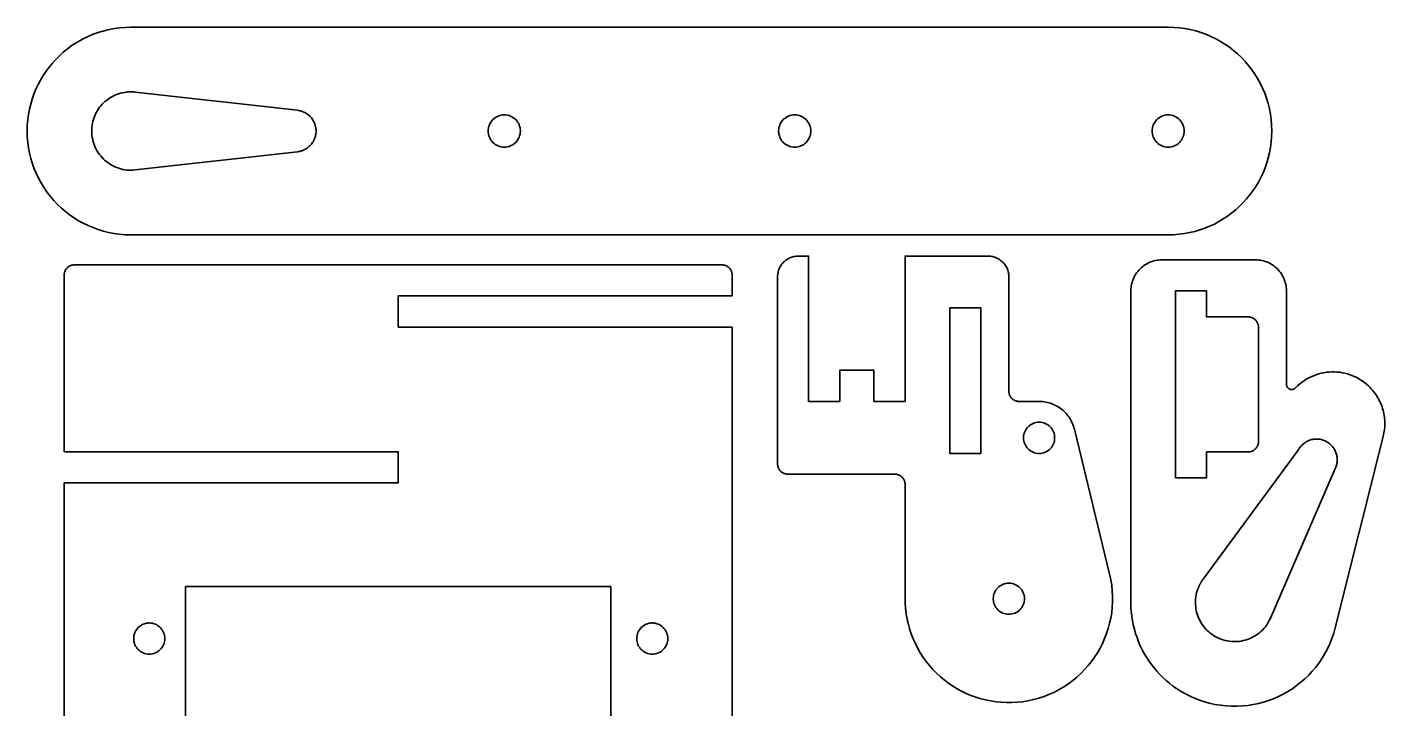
# Model space of a CAD drawing. Header units: millimetres. Extents: x 10 to 455, y -374 to -5.
# Drawn here: x 322 to 452.9, y -73.9 to -8.3 of the extents above; entities that cross this region are included whole.
import ezdxf

# ---------------------------------------------------------------- set-up
doc = ezdxf.new("R2010")
doc.units = ezdxf.units.MM
doc.header["$MEASUREMENT"] = 0
doc.layers.add('Layer 1', color=7, linetype='Continuous', lineweight=0)

msp = doc.modelspace()

# ---------------------------------------------------------------- linework, layer by layer
at = {"layer": 'Layer 1', "color": 7, "lineweight": 35}
for points in [[(332.01, -28.25), (331.46, -28.24), (330.92, -28.19), (330.39, -28.12), (329.86, -28.02), (329.35, -27.9), (328.85, -27.74), (328.36, -27.56), (327.88, -27.36), (327.41, -27.14), (326.96, -26.89), (326.53, -26.62), (326.1, -26.32), (325.7, -26.01), (325.31, -25.68), (324.94, -25.32), (324.59, -24.95), (324.25, -24.56), (323.94, -24.16), (323.65, -23.74), (323.38, -23.3), (323.13, -22.85), (322.9, -22.38), (322.7, -21.9), (322.52, -21.41), (322.37, -20.91), (322.24, -20.4), (322.14, -19.87), (322.07, -19.34), (322.02, -18.8), (322.01, -18.25), (322.02, -17.7), (322.07, -17.18), (322.14, -16.67), (322.23, -16.16), (322.35, -15.66), (322.49, -15.17), (322.66, -14.7), (322.85, -14.23), (323.06, -13.78), (323.3, -13.34), (323.55, -12.91), (323.83, -12.5), (324.12, -12.1), (324.44, -11.72), (324.77, -11.35), (325.12, -11), (325.49, -10.67), (325.87, -10.36), (326.27, -10.06), (326.68, -9.79), (327.11, -9.53), (327.55, -9.3), (328.01, -9.09), (328.47, -8.9), (328.95, -8.73), (329.44, -8.59), (329.93, -8.47), (330.44, -8.38), (330.96, -8.31), (331.48, -8.27), (332.01, -8.25), (432.01, -8.25), (432.56, -8.27), (433.1, -8.31), (433.63, -8.38), (434.15, -8.48), (434.67, -8.61), (435.17, -8.76), (435.66, -8.94), (436.14, -9.14), (436.6, -9.37), (437.06, -9.62), (437.49, -9.89), (437.92, -10.18), (438.32, -10.5), (438.71, -10.83), (439.08, -11.18), (439.43, -11.55), (439.77, -11.94), (440.08, -12.35), (440.37, -12.77), (440.64, -13.2), (440.89, -13.66), (441.12, -14.12), (441.32, -14.6), (441.5, -15.09), (441.65, -15.59), (441.78, -16.11), (441.88, -16.63), (441.95, -17.16), (441.99, -17.7), (442.01, -18.25), (441.99, -18.8), (441.95, -19.32), (441.89, -19.84), (441.79, -20.35), (441.67, -20.84), (441.53, -21.33), (441.36, -21.81), (441.17, -22.27), (440.96, -22.73), (440.72, -23.17), (440.47, -23.59), (440.19, -24.01), (439.89, -24.4), (439.58, -24.79), (439.25, -25.15), (438.9, -25.5), (438.53, -25.83), (438.15, -26.15), (437.75, -26.44), (437.33, -26.72), (436.91, -26.97), (436.47, -27.21), (436.01, -27.42), (435.55, -27.61), (435.07, -27.78), (434.58, -27.92), (434.08, -28.04), (433.58, -28.13), (433.06, -28.2), (432.54, -28.24), (432.01, -28.25), (332.01, -28.25)], [(400.35, -44.3), (397.35, -44.3), (397.35, -30.3), (396.35, -30.3), (396.24, -30.31), (396.14, -30.32), (396.03, -30.33), (395.93, -30.35), (395.82, -30.38), (395.72, -30.41), (395.62, -30.44), (395.53, -30.48), (395.44, -30.53), (395.34, -30.58), (395.26, -30.63), (395.17, -30.69), (395.09, -30.75), (395.01, -30.82), (394.94, -30.89), (394.87, -30.96), (394.8, -31.04), (394.74, -31.12), (394.68, -31.21), (394.63, -31.29), (394.58, -31.38), (394.53, -31.48), (394.49, -31.57), (394.46, -31.67), (394.43, -31.77), (394.4, -31.87), (394.38, -31.98), (394.37, -32.09), (394.36, -32.19), (394.35, -32.3), (394.35, -50.3), (394.35, -50.36), (394.36, -50.41), (394.37, -50.47), (394.38, -50.52), (394.39, -50.57), (394.4, -50.62), (394.42, -50.67), (394.44, -50.72), (394.47, -50.76), (394.49, -50.81), (394.52, -50.85), (394.55, -50.89), (394.58, -50.94), (394.61, -50.97), (394.65, -51.01), (394.68, -51.05), (394.72, -51.08), (394.76, -51.11), (394.81, -51.14), (394.85, -51.17), (394.89, -51.19), (394.94, -51.21), (394.99, -51.24), (395.04, -51.25), (395.09, -51.27), (395.14, -51.28), (395.19, -51.29), (395.24, -51.3), (395.3, -51.3), (395.35, -51.3), (405.65, -51.3), (405.71, -51.3), (405.76, -51.31), (405.82, -51.32), (405.87, -51.33), (405.92, -51.34), (405.97, -51.35), (406.02, -51.37), (406.07, -51.39), (406.11, -51.42), (406.16, -51.44), (406.2, -51.47), (406.24, -51.5), (406.28, -51.53), (406.32, -51.56), (406.36, -51.6), (406.4, -51.63), (406.43, -51.67), (406.46, -51.71), (406.49, -51.75), (406.52, -51.8), (406.54, -51.84), (406.56, -51.89), (406.58, -51.94), (406.6, -51.99), (406.62, -52.04), (406.63, -52.09), (406.64, -52.14), (406.65, -52.2), (406.65, -52.25), (406.65, -52.3), (406.65, -63.3), (406.65, -63.38), (406.65, -63.46), (406.66, -63.54), (406.66, -63.61), (406.66, -63.69), (406.66, -63.77), (406.67, -63.84), (406.67, -63.92), (406.68, -64), (406.68, -64.07), (406.69, -64.15), (406.7, -64.23), (406.7, -64.3), (406.71, -64.38), (406.72, -64.46), (406.73, -64.53), (406.74, -64.61), (406.75, -64.68), (406.76, -64.76), (406.77, -64.84), (406.78, -64.91), (406.8, -64.99), (406.81, -65.06), (406.82, -65.14), (406.84, -65.22), (406.85, -65.29), (406.87, -65.37), (406.89, -65.44), (406.9, -65.52), (406.92, -65.59), (406.94, -65.67), (407.08, -66.18), (407.24, -66.68), (407.43, -67.16), (407.64, -67.63), (407.87, -68.09), (408.12, -68.53), (408.4, -68.95), (408.69, -69.36), (409.01, -69.75), (409.34, -70.12), (409.69, -70.48), (410.05, -70.82), (410.43, -71.13), (410.83, -71.43), (411.24, -71.71), (411.66, -71.97), (412.09, -72.2), (412.54, -72.42), (413, -72.61), (413.46, -72.78), (413.94, -72.93), (414.42, -73.05), (414.91, -73.15), (415.41, -73.23), (415.91, -73.28), (416.42, -73.3), (416.93, -73.3), (417.44, -73.27), (417.96, -73.22), (418.48, -73.14), (419.02, -73.02), (419.55, -72.88), (420.06, -72.71), (420.56, -72.51), (421.05, -72.29), (421.52, -72.05), (421.97, -71.78), (422.4, -71.49), (422.82, -71.18), (423.22, -70.85), (423.6, -70.5), (423.96, -70.13), (424.3, -69.75), (424.62, -69.35), (424.92, -68.93), (425.19, -68.5), (425.45, -68.06), (425.68, -67.6), (425.89, -67.14), (426.08, -66.66), (426.24, -66.17), (426.37, -65.67), (426.48, -65.16), (426.57, -64.65), (426.62, -64.13), (426.65, -63.61), (426.65, -63.08), (426.63, -62.55), (426.57, -62.01), (426.49, -61.48), (426.37, -60.94), (422.98, -46.98), (422.93, -46.82), (422.89, -46.67), (422.83, -46.52), (422.77, -46.38), (422.7, -46.23), (422.63, -46.1), (422.55, -45.96), (422.47, -45.83), (422.38, -45.71), (422.28, -45.59), (422.18, -45.47), (422.08, -45.36), (421.97, -45.25), (421.85, -45.15), (421.74, -45.05), (421.61, -44.96), (421.49, -44.87), (421.36, -44.79), (421.23, -44.72), (421.09, -44.65), (420.95, -44.58), (420.8, -44.53), (420.66, -44.48), (420.51, -44.43), (420.36, -44.39), (420.21, -44.36), (420.05, -44.34), (419.89, -44.32), (419.74, -44.31), (419.57, -44.3), (417.65, -44.3), (417.6, -44.3), (417.54, -44.3), (417.49, -44.29), (417.44, -44.28), (417.39, -44.27), (417.34, -44.25), (417.29, -44.24), (417.24, -44.21), (417.19, -44.19), (417.15, -44.17), (417.11, -44.14), (417.06, -44.11), (417.02, -44.08), (416.98, -44.05), (416.95, -44.01), (416.91, -43.97), (416.88, -43.94), (416.85, -43.89), (416.82, -43.85), (416.79, -43.81), (416.77, -43.76), (416.74, -43.72), (416.72, -43.67), (416.7, -43.62), (416.69, -43.57), (416.68, -43.52), (416.67, -43.47), (416.66, -43.41), (416.66, -43.36), (416.65, -43.3), (416.65, -32.3), (416.65, -32.19), (416.64, -32.09), (416.63, -31.98), (416.61, -31.87), (416.58, -31.77), (416.55, -31.67), (416.52, -31.57), (416.48, -31.48), (416.43, -31.38), (416.38, -31.29), (416.33, -31.21), (416.27, -31.12), (416.2, -31.04), (416.14, -30.96), (416.07, -30.89), (415.99, -30.82), (415.92, -30.75), (415.83, -30.69), (415.75, -30.63), (415.66, -30.58), (415.57, -30.53), (415.48, -30.48), (415.38, -30.44), (415.29, -30.41), (415.19, -30.38), (415.08, -30.35), (414.98, -30.33), (414.87, -30.32), (414.76, -30.31), (414.65, -30.3), (406.65, -30.3), (406.65, -44.3), (403.65, -44.3), (403.65, -41.3), (400.35, -41.3), (400.35, -44.3)], [(431.42, -30.66), (431.26, -30.66), (431.09, -30.68), (430.93, -30.7), (430.78, -30.73), (430.62, -30.77), (430.47, -30.81), (430.32, -30.87), (430.18, -30.93), (430.04, -30.99), (429.91, -31.07), (429.78, -31.15), (429.65, -31.24), (429.53, -31.33), (429.41, -31.43), (429.3, -31.54), (429.19, -31.65), (429.09, -31.77), (429, -31.89), (428.91, -32.01), (428.83, -32.15), (428.75, -32.28), (428.69, -32.42), (428.63, -32.56), (428.57, -32.71), (428.53, -32.86), (428.49, -33.02), (428.46, -33.17), (428.44, -33.33), (428.42, -33.5), (428.42, -33.66), (428.42, -63.66), (428.43, -64.1), (428.46, -64.54), (428.51, -64.97), (428.57, -65.4), (428.65, -65.82), (428.76, -66.24), (428.88, -66.65), (429.01, -67.05), (429.16, -67.44), (429.33, -67.83), (429.51, -68.21), (429.71, -68.58), (429.93, -68.94), (430.16, -69.29), (430.4, -69.64), (430.66, -69.97), (430.93, -70.29), (431.22, -70.6), (431.51, -70.89), (431.82, -71.18), (432.15, -71.45), (432.48, -71.71), (432.83, -71.95), (433.18, -72.18), (433.55, -72.4), (433.93, -72.6), (434.32, -72.78), (434.72, -72.95), (435.12, -73.1), (435.54, -73.24), (435.98, -73.36), (436.52, -73.48), (437.05, -73.57), (437.59, -73.63), (438.12, -73.66), (438.65, -73.66), (439.17, -73.63), (439.69, -73.58), (440.2, -73.5), (440.71, -73.4), (441.21, -73.26), (441.7, -73.11), (442.18, -72.93), (442.65, -72.72), (443.11, -72.49), (443.55, -72.24), (443.99, -71.97), (444.4, -71.67), (444.81, -71.35), (445.19, -71.02), (445.56, -70.66), (445.91, -70.28), (446.25, -69.89), (446.56, -69.47), (446.85, -69.04), (447.12, -68.59), (447.37, -68.12), (447.6, -67.64), (447.79, -67.14), (447.97, -66.63), (448.12, -66.1), (452.75, -47.67), (452.79, -47.5), (452.82, -47.33), (452.85, -47.16), (452.87, -46.99), (452.89, -46.82), (452.9, -46.65), (452.9, -46.48), (452.9, -46.31), (452.89, -46.14), (452.88, -45.97), (452.86, -45.81), (452.84, -45.64), (452.81, -45.47), (452.77, -45.31), (452.73, -45.15), (452.68, -44.98), (452.63, -44.82), (452.57, -44.67), (452.51, -44.51), (452.44, -44.36), (452.37, -44.2), (452.29, -44.05), (452.21, -43.91), (452.12, -43.76), (452.02, -43.62), (451.92, -43.48), (451.82, -43.35), (451.71, -43.21), (451.6, -43.08), (451.48, -42.96), (451.35, -42.83), (451.15, -42.65), (450.94, -42.48), (450.72, -42.32), (450.49, -42.18), (450.27, -42.04), (450.03, -41.93), (449.79, -41.82), (449.55, -41.73), (449.3, -41.65), (449.05, -41.59), (448.8, -41.53), (448.55, -41.49), (448.29, -41.47), (448.04, -41.45), (447.78, -41.45), (447.53, -41.47), (447.27, -41.49), (447.02, -41.53), (446.77, -41.58), (446.52, -41.65), (446.27, -41.73), (446.03, -41.82), (445.79, -41.92), (445.56, -42.04), (445.33, -42.16), (445.11, -42.31), (444.89, -42.46), (444.68, -42.63), (444.48, -42.81), (444.28, -43), (444.26, -43.02), (444.24, -43.04), (444.22, -43.06), (444.2, -43.07), (444.18, -43.09), (444.15, -43.1), (444.13, -43.11), (444.11, -43.12), (444.08, -43.13), (444.06, -43.14), (444.03, -43.15), (444.01, -43.15), (443.98, -43.15), (443.96, -43.16), (443.93, -43.16), (443.91, -43.16), (443.88, -43.16), (443.86, -43.15), (443.83, -43.15), (443.8, -43.15), (443.78, -43.14), (443.76, -43.13), (443.73, -43.12), (443.71, -43.11), (443.68, -43.1), (443.66, -43.09), (443.64, -43.07), (443.62, -43.06), (443.6, -43.04), (443.58, -43.02), (443.57, -43.01), (443.56, -43), (443.55, -42.99), (443.54, -42.98), (443.53, -42.97), (443.52, -42.96), (443.51, -42.95), (443.51, -42.94), (443.5, -42.93), (443.49, -42.92), (443.49, -42.91), (443.48, -42.9), (443.47, -42.89), (443.47, -42.87), (443.46, -42.86), (443.46, -42.85), (443.45, -42.84), (443.45, -42.83), (443.44, -42.81), (443.44, -42.8), (443.44, -42.79), (443.43, -42.78), (443.43, -42.76), (443.43, -42.75), (443.43, -42.74), (443.42, -42.72), (443.42, -42.71), (443.42, -42.7), (443.42, -42.69), (443.42, -42.67), (443.42, -42.66), (443.42, -33.66), (443.42, -33.5), (443.4, -33.33), (443.38, -33.17), (443.35, -33.02), (443.31, -32.86), (443.27, -32.71), (443.21, -32.56), (443.15, -32.42), (443.08, -32.28), (443.01, -32.15), (442.93, -32.01), (442.84, -31.89), (442.75, -31.77), (442.65, -31.65), (442.54, -31.54), (442.43, -31.43), (442.31, -31.33), (442.19, -31.24), (442.07, -31.15), (441.93, -31.07), (441.8, -30.99), (441.66, -30.93), (441.52, -30.87), (441.37, -30.81), (441.22, -30.77), (441.06, -30.73), (440.91, -30.7), (440.75, -30.68), (440.58, -30.66), (440.42, -30.66), (431.42, -30.66)]]:
    msp.add_lwpolyline(points, close=True, dxfattribs=at)
at = {"layer": 'Layer 1', "color": 1, "lineweight": 35}
for points in [[(348.08, -16.26), (332.43, -14.5), (332.4, -14.5), (332.38, -14.5), (332.35, -14.49), (332.32, -14.49), (332.29, -14.49), (332.27, -14.49), (332.24, -14.49), (332.21, -14.48), (332.19, -14.48), (332.16, -14.48), (332.13, -14.48), (332.1, -14.48), (332.08, -14.48), (332.05, -14.48), (332.02, -14.48), (332, -14.48), (331.97, -14.48), (331.94, -14.48), (331.91, -14.48), (331.89, -14.48), (331.86, -14.48), (331.83, -14.48), (331.81, -14.48), (331.78, -14.49), (331.75, -14.49), (331.72, -14.49), (331.7, -14.49), (331.67, -14.49), (331.64, -14.5), (331.62, -14.5), (331.59, -14.5), (331.39, -14.53), (331.19, -14.57), (331, -14.61), (330.82, -14.67), (330.64, -14.74), (330.46, -14.81), (330.29, -14.89), (330.12, -14.98), (329.96, -15.08), (329.81, -15.19), (329.66, -15.3), (329.51, -15.42), (329.38, -15.55), (329.24, -15.68), (329.12, -15.82), (329, -15.97), (328.89, -16.12), (328.79, -16.28), (328.7, -16.44), (328.61, -16.61), (328.53, -16.78), (328.47, -16.95), (328.41, -17.13), (328.35, -17.31), (328.31, -17.5), (328.28, -17.69), (328.25, -17.88), (328.24, -18.07), (328.24, -18.27), (328.24, -18.47), (328.26, -18.67), (328.29, -18.88), (328.33, -19.08), (328.38, -19.28), (328.44, -19.47), (328.51, -19.66), (328.58, -19.84), (328.67, -20.01), (328.77, -20.19), (328.87, -20.35), (328.98, -20.51), (329.1, -20.66), (329.23, -20.81), (329.37, -20.95), (329.51, -21.08), (329.66, -21.2), (329.81, -21.32), (329.97, -21.43), (330.14, -21.53), (330.3, -21.62), (330.48, -21.7), (330.66, -21.78), (330.84, -21.84), (331.03, -21.9), (331.22, -21.95), (331.42, -21.98), (331.62, -22.01), (331.82, -22.02), (332.02, -22.03), (332.22, -22.02), (332.43, -22), (348.08, -20.25), (348.17, -20.23), (348.26, -20.22), (348.34, -20.2), (348.43, -20.17), (348.51, -20.15), (348.59, -20.12), (348.68, -20.08), (348.75, -20.05), (348.83, -20.01), (348.9, -19.96), (348.98, -19.92), (349.05, -19.87), (349.11, -19.81), (349.18, -19.76), (349.24, -19.7), (349.3, -19.64), (349.36, -19.58), (349.42, -19.51), (349.47, -19.45), (349.52, -19.37), (349.57, -19.3), (349.61, -19.23), (349.65, -19.15), (349.69, -19.07), (349.72, -18.99), (349.75, -18.91), (349.78, -18.83), (349.8, -18.74), (349.82, -18.66), (349.84, -18.57), (349.85, -18.48), (349.86, -18.37), (349.86, -18.26), (349.86, -18.15), (349.85, -18.04), (349.84, -17.94), (349.82, -17.84), (349.79, -17.73), (349.76, -17.63), (349.73, -17.54), (349.69, -17.44), (349.65, -17.35), (349.6, -17.26), (349.54, -17.17), (349.49, -17.08), (349.42, -17), (349.36, -16.92), (349.29, -16.85), (349.21, -16.78), (349.14, -16.71), (349.06, -16.65), (348.97, -16.59), (348.88, -16.53), (348.79, -16.48), (348.7, -16.43), (348.6, -16.39), (348.5, -16.35), (348.4, -16.32), (348.3, -16.3), (348.19, -16.28), (348.08, -16.26)], [(366.46, -18.25), (366.46, -18.21), (366.47, -18.09), (366.49, -17.94), (366.53, -17.79), (366.58, -17.65), (366.65, -17.51), (366.72, -17.39), (366.81, -17.27), (366.91, -17.16), (367.02, -17.06), (367.14, -16.97), (367.27, -16.89), (367.41, -16.82), (367.55, -16.77), (367.7, -16.73), (367.85, -16.71), (367.97, -16.7), (368.01, -16.7), (368.05, -16.7), (368.17, -16.71), (368.32, -16.73), (368.47, -16.77), (368.61, -16.82), (368.75, -16.89), (368.88, -16.97), (368.99, -17.06), (369.11, -17.16), (369.21, -17.27), (369.29, -17.39), (369.37, -17.51), (369.44, -17.65), (369.49, -17.79), (369.53, -17.94), (369.55, -18.09), (369.56, -18.21), (369.56, -18.25), (369.56, -18.29), (369.55, -18.41), (369.53, -18.56), (369.49, -18.71), (369.44, -18.86), (369.37, -18.99), (369.29, -19.12), (369.21, -19.24), (369.11, -19.35), (368.99, -19.45), (368.88, -19.54), (368.75, -19.62), (368.61, -19.68), (368.47, -19.73), (368.32, -19.77), (368.17, -19.8), (368.05, -19.8), (368.01, -19.8), (367.97, -19.8), (367.85, -19.8), (367.7, -19.77), (367.55, -19.73), (367.41, -19.68), (367.27, -19.62), (367.14, -19.54), (367.02, -19.45), (366.91, -19.35), (366.81, -19.24), (366.72, -19.12), (366.65, -18.99), (366.58, -18.86), (366.53, -18.71), (366.49, -18.56), (366.47, -18.41), (366.46, -18.29), (366.46, -18.25)], [(366.46, -18.25), (366.46, -18.21), (366.47, -18.09), (366.49, -17.94), (366.53, -17.79), (366.58, -17.65), (366.65, -17.51), (366.72, -17.39), (366.81, -17.27), (366.91, -17.16), (367.02, -17.06), (367.14, -16.97), (367.27, -16.89), (367.41, -16.82), (367.55, -16.77), (367.7, -16.73), (367.85, -16.71), (367.97, -16.7), (368.01, -16.7), (368.05, -16.7), (368.17, -16.71), (368.32, -16.73), (368.47, -16.77), (368.61, -16.82), (368.75, -16.89), (368.88, -16.97), (368.99, -17.06), (369.11, -17.16), (369.21, -17.27), (369.29, -17.39), (369.37, -17.51), (369.44, -17.65), (369.49, -17.79), (369.53, -17.94), (369.55, -18.09), (369.56, -18.21), (369.56, -18.25), (369.56, -18.29), (369.55, -18.41), (369.53, -18.56), (369.49, -18.71), (369.44, -18.86), (369.37, -18.99), (369.29, -19.12), (369.21, -19.24), (369.11, -19.35), (368.99, -19.45), (368.88, -19.54), (368.75, -19.62), (368.61, -19.68), (368.47, -19.73), (368.32, -19.77), (368.17, -19.8), (368.05, -19.8), (368.01, -19.8), (367.97, -19.8), (367.85, -19.8), (367.7, -19.77), (367.55, -19.73), (367.41, -19.68), (367.27, -19.62), (367.14, -19.54), (367.02, -19.45), (366.91, -19.35), (366.81, -19.24), (366.72, -19.12), (366.65, -18.99), (366.58, -18.86), (366.53, -18.71), (366.49, -18.56), (366.47, -18.41), (366.46, -18.29), (366.46, -18.25)], [(394.46, -18.25), (394.46, -18.21), (394.47, -18.09), (394.49, -17.94), (394.53, -17.79), (394.58, -17.65), (394.65, -17.51), (394.72, -17.39), (394.81, -17.27), (394.91, -17.16), (395.02, -17.06), (395.14, -16.97), (395.27, -16.89), (395.41, -16.82), (395.55, -16.77), (395.7, -16.73), (395.85, -16.71), (395.97, -16.7), (396.01, -16.7), (396.05, -16.7), (396.17, -16.71), (396.32, -16.73), (396.47, -16.77), (396.61, -16.82), (396.75, -16.89), (396.88, -16.97), (397, -17.06), (397.11, -17.16), (397.21, -17.27), (397.29, -17.39), (397.37, -17.51), (397.44, -17.65), (397.49, -17.79), (397.53, -17.94), (397.55, -18.09), (397.56, -18.21), (397.56, -18.25), (397.56, -18.29), (397.55, -18.41), (397.53, -18.56), (397.49, -18.71), (397.44, -18.86), (397.37, -18.99), (397.29, -19.12), (397.21, -19.24), (397.11, -19.35), (397, -19.45), (396.88, -19.54), (396.75, -19.62), (396.61, -19.68), (396.47, -19.73), (396.32, -19.77), (396.17, -19.8), (396.05, -19.8), (396.01, -19.8), (395.97, -19.8), (395.85, -19.8), (395.7, -19.77), (395.55, -19.73), (395.41, -19.68), (395.27, -19.62), (395.14, -19.54), (395.02, -19.45), (394.91, -19.35), (394.81, -19.24), (394.72, -19.12), (394.65, -18.99), (394.58, -18.86), (394.53, -18.71), (394.49, -18.56), (394.47, -18.41), (394.46, -18.29), (394.46, -18.25)], [(394.46, -18.25), (394.46, -18.21), (394.47, -18.09), (394.49, -17.94), (394.53, -17.79), (394.58, -17.65), (394.65, -17.51), (394.72, -17.39), (394.81, -17.27), (394.91, -17.16), (395.02, -17.06), (395.14, -16.97), (395.27, -16.89), (395.41, -16.82), (395.55, -16.77), (395.7, -16.73), (395.85, -16.71), (395.97, -16.7), (396.01, -16.7), (396.05, -16.7), (396.17, -16.71), (396.32, -16.73), (396.47, -16.77), (396.61, -16.82), (396.75, -16.89), (396.88, -16.97), (397, -17.06), (397.11, -17.16), (397.21, -17.27), (397.29, -17.39), (397.37, -17.51), (397.44, -17.65), (397.49, -17.79), (397.53, -17.94), (397.55, -18.09), (397.56, -18.21), (397.56, -18.25), (397.56, -18.29), (397.55, -18.41), (397.53, -18.56), (397.49, -18.71), (397.44, -18.86), (397.37, -18.99), (397.29, -19.12), (397.21, -19.24), (397.11, -19.35), (397, -19.45), (396.88, -19.54), (396.75, -19.62), (396.61, -19.68), (396.47, -19.73), (396.32, -19.77), (396.17, -19.8), (396.05, -19.8), (396.01, -19.8), (395.97, -19.8), (395.85, -19.8), (395.7, -19.77), (395.55, -19.73), (395.41, -19.68), (395.27, -19.62), (395.14, -19.54), (395.02, -19.45), (394.91, -19.35), (394.81, -19.24), (394.72, -19.12), (394.65, -18.99), (394.58, -18.86), (394.53, -18.71), (394.49, -18.56), (394.47, -18.41), (394.46, -18.29), (394.46, -18.25)], [(430.46, -18.25), (430.46, -18.21), (430.47, -18.09), (430.49, -17.94), (430.53, -17.79), (430.58, -17.65), (430.65, -17.51), (430.72, -17.39), (430.81, -17.27), (430.91, -17.16), (431.02, -17.06), (431.14, -16.97), (431.27, -16.89), (431.41, -16.82), (431.55, -16.77), (431.7, -16.73), (431.85, -16.71), (431.97, -16.7), (432.01, -16.7), (432.05, -16.7), (432.17, -16.71), (432.32, -16.73), (432.47, -16.77), (432.61, -16.82), (432.75, -16.89), (432.88, -16.97), (433, -17.06), (433.11, -17.16), (433.21, -17.27), (433.29, -17.39), (433.37, -17.51), (433.44, -17.65), (433.49, -17.79), (433.53, -17.94), (433.55, -18.09), (433.56, -18.21), (433.56, -18.25), (433.56, -18.29), (433.55, -18.41), (433.53, -18.56), (433.49, -18.71), (433.44, -18.86), (433.37, -18.99), (433.29, -19.12), (433.21, -19.24), (433.11, -19.35), (433, -19.45), (432.88, -19.54), (432.75, -19.62), (432.61, -19.68), (432.47, -19.73), (432.32, -19.77), (432.17, -19.8), (432.05, -19.8), (432.01, -19.8), (431.97, -19.8), (431.85, -19.8), (431.7, -19.77), (431.55, -19.73), (431.41, -19.68), (431.27, -19.62), (431.14, -19.54), (431.02, -19.45), (430.91, -19.35), (430.81, -19.24), (430.72, -19.12), (430.65, -18.99), (430.58, -18.86), (430.53, -18.71), (430.49, -18.56), (430.47, -18.41), (430.46, -18.29), (430.46, -18.25)], [(430.46, -18.25), (430.46, -18.21), (430.47, -18.09), (430.49, -17.94), (430.53, -17.79), (430.58, -17.65), (430.65, -17.51), (430.72, -17.39), (430.81, -17.27), (430.91, -17.16), (431.02, -17.06), (431.14, -16.97), (431.27, -16.89), (431.41, -16.82), (431.55, -16.77), (431.7, -16.73), (431.85, -16.71), (431.97, -16.7), (432.01, -16.7), (432.05, -16.7), (432.17, -16.71), (432.32, -16.73), (432.47, -16.77), (432.61, -16.82), (432.75, -16.89), (432.88, -16.97), (433, -17.06), (433.11, -17.16), (433.21, -17.27), (433.29, -17.39), (433.37, -17.51), (433.44, -17.65), (433.49, -17.79), (433.53, -17.94), (433.55, -18.09), (433.56, -18.21), (433.56, -18.25), (433.56, -18.29), (433.55, -18.41), (433.53, -18.56), (433.49, -18.71), (433.44, -18.86), (433.37, -18.99), (433.29, -19.12), (433.21, -19.24), (433.11, -19.35), (433, -19.45), (432.88, -19.54), (432.75, -19.62), (432.61, -19.68), (432.47, -19.73), (432.32, -19.77), (432.17, -19.8), (432.05, -19.8), (432.01, -19.8), (431.97, -19.8), (431.85, -19.8), (431.7, -19.77), (431.55, -19.73), (431.41, -19.68), (431.27, -19.62), (431.14, -19.54), (431.02, -19.45), (430.91, -19.35), (430.81, -19.24), (430.72, -19.12), (430.65, -18.99), (430.58, -18.86), (430.53, -18.71), (430.49, -18.56), (430.47, -18.41), (430.46, -18.29), (430.46, -18.25)], [(432.72, -51.66), (432.72, -33.66), (435.72, -33.66), (435.72, -36.16), (439.72, -36.16), (439.78, -36.16), (439.83, -36.16), (439.88, -36.17), (439.94, -36.18), (439.99, -36.2), (440.04, -36.21), (440.08, -36.23), (440.13, -36.25), (440.18, -36.27), (440.23, -36.3), (440.27, -36.32), (440.31, -36.35), (440.35, -36.38), (440.39, -36.42), (440.43, -36.45), (440.46, -36.49), (440.5, -36.53), (440.53, -36.57), (440.56, -36.61), (440.58, -36.65), (440.61, -36.7), (440.63, -36.75), (440.65, -36.79), (440.67, -36.84), (440.68, -36.89), (440.7, -36.95), (440.71, -37), (440.71, -37.05), (440.72, -37.1), (440.72, -37.16), (440.72, -48.16), (440.72, -48.21), (440.71, -48.27), (440.71, -48.32), (440.7, -48.37), (440.68, -48.43), (440.67, -48.48), (440.65, -48.52), (440.63, -48.57), (440.61, -48.62), (440.58, -48.66), (440.56, -48.71), (440.53, -48.75), (440.5, -48.79), (440.46, -48.83), (440.43, -48.87), (440.39, -48.9), (440.35, -48.94), (440.31, -48.97), (440.27, -49), (440.23, -49.02), (440.18, -49.05), (440.13, -49.07), (440.08, -49.09), (440.04, -49.11), (439.99, -49.12), (439.94, -49.14), (439.88, -49.15), (439.83, -49.15), (439.78, -49.16), (439.72, -49.16), (435.72, -49.16), (435.72, -51.66), (432.72, -51.66)], [(410.95, -35.3), (413.95, -35.3), (413.95, -49.3), (410.95, -49.3), (410.95, -35.3)], [(419.57, -46.3), (419.61, -46.3), (419.73, -46.31), (419.88, -46.33), (420.02, -46.37), (420.16, -46.42), (420.29, -46.49), (420.41, -46.56), (420.53, -46.65), (420.64, -46.74), (420.73, -46.85), (420.82, -46.96), (420.89, -47.09), (420.96, -47.22), (421.01, -47.36), (421.04, -47.5), (421.07, -47.65), (421.07, -47.77), (421.07, -47.8), (421.07, -47.84), (421.07, -47.96), (421.04, -48.11), (421.01, -48.25), (420.96, -48.39), (420.89, -48.52), (420.82, -48.64), (420.73, -48.76), (420.64, -48.86), (420.53, -48.96), (420.41, -49.05), (420.29, -49.12), (420.16, -49.19), (420.02, -49.24), (419.88, -49.27), (419.73, -49.3), (419.61, -49.3), (419.57, -49.3), (419.53, -49.3), (419.42, -49.3), (419.27, -49.27), (419.13, -49.24), (418.99, -49.19), (418.86, -49.12), (418.74, -49.05), (418.62, -48.96), (418.51, -48.86), (418.42, -48.76), (418.33, -48.64), (418.25, -48.52), (418.19, -48.39), (418.14, -48.25), (418.1, -48.11), (418.08, -47.96), (418.07, -47.84), (418.07, -47.8), (418.07, -47.77), (418.08, -47.65), (418.1, -47.5), (418.14, -47.36), (418.19, -47.22), (418.25, -47.09), (418.33, -46.96), (418.42, -46.85), (418.51, -46.74), (418.62, -46.65), (418.74, -46.56), (418.86, -46.49), (418.99, -46.42), (419.13, -46.37), (419.27, -46.33), (419.42, -46.31), (419.53, -46.3), (419.57, -46.3)], [(419.57, -46.3), (419.61, -46.3), (419.73, -46.31), (419.88, -46.33), (420.02, -46.37), (420.16, -46.42), (420.29, -46.49), (420.41, -46.56), (420.53, -46.65), (420.64, -46.74), (420.73, -46.85), (420.82, -46.96), (420.89, -47.09), (420.96, -47.22), (421.01, -47.36), (421.04, -47.5), (421.07, -47.65), (421.07, -47.77), (421.07, -47.8), (421.07, -47.84), (421.07, -47.96), (421.04, -48.11), (421.01, -48.25), (420.96, -48.39), (420.89, -48.52), (420.82, -48.64), (420.73, -48.76), (420.64, -48.86), (420.53, -48.96), (420.41, -49.05), (420.29, -49.12), (420.16, -49.19), (420.02, -49.24), (419.88, -49.27), (419.73, -49.3), (419.61, -49.3), (419.57, -49.3), (419.53, -49.3), (419.42, -49.3), (419.27, -49.27), (419.13, -49.24), (418.99, -49.19), (418.86, -49.12), (418.74, -49.05), (418.62, -48.96), (418.51, -48.86), (418.42, -48.76), (418.33, -48.64), (418.25, -48.52), (418.19, -48.39), (418.14, -48.25), (418.1, -48.11), (418.08, -47.96), (418.07, -47.84), (418.07, -47.8), (418.07, -47.77), (418.08, -47.65), (418.1, -47.5), (418.14, -47.36), (418.19, -47.22), (418.25, -47.09), (418.33, -46.96), (418.42, -46.85), (418.51, -46.74), (418.62, -46.65), (418.74, -46.56), (418.86, -46.49), (418.99, -46.42), (419.13, -46.37), (419.27, -46.33), (419.42, -46.31), (419.53, -46.3), (419.57, -46.3)], [(448.15, -50.71), (441.88, -65.16), (441.79, -65.35), (441.7, -65.53), (441.59, -65.7), (441.48, -65.87), (441.36, -66.03), (441.23, -66.18), (441.1, -66.32), (440.95, -66.46), (440.81, -66.58), (440.65, -66.7), (440.49, -66.81), (440.33, -66.92), (440.16, -67.01), (439.99, -67.09), (439.81, -67.17), (439.63, -67.24), (439.44, -67.29), (439.25, -67.34), (439.06, -67.38), (438.87, -67.41), (438.68, -67.43), (438.48, -67.43), (438.29, -67.43), (438.09, -67.42), (437.89, -67.4), (437.7, -67.36), (437.5, -67.32), (437.3, -67.27), (437.11, -67.2), (436.92, -67.12), (436.73, -67.03), (436.56, -66.94), (436.39, -66.84), (436.23, -66.73), (436.07, -66.62), (435.93, -66.49), (435.78, -66.36), (435.65, -66.23), (435.53, -66.09), (435.41, -65.94), (435.3, -65.79), (435.2, -65.63), (435.11, -65.47), (435.02, -65.3), (434.94, -65.13), (434.88, -64.96), (434.82, -64.78), (434.76, -64.6), (434.72, -64.42), (434.69, -64.23), (434.67, -64.05), (434.65, -63.86), (434.64, -63.67), (434.65, -63.48), (434.66, -63.29), (434.69, -63.1), (434.72, -62.91), (434.76, -62.72), (434.82, -62.53), (434.88, -62.34), (434.96, -62.16), (434.97, -62.13), (434.98, -62.11), (434.99, -62.08), (435, -62.06), (435.01, -62.03), (435.03, -62.01), (435.04, -61.98), (435.05, -61.96), (435.06, -61.93), (435.08, -61.91), (435.09, -61.89), (435.1, -61.86), (435.12, -61.84), (435.13, -61.81), (435.14, -61.79), (435.16, -61.76), (435.17, -61.74), (435.18, -61.72), (435.2, -61.69), (435.21, -61.67), (435.23, -61.65), (435.24, -61.62), (435.26, -61.6), (435.27, -61.58), (435.29, -61.55), (435.3, -61.53), (435.32, -61.51), (435.33, -61.49), (435.35, -61.46), (435.37, -61.44), (435.38, -61.42), (444.56, -48.98), (444.61, -48.88), (444.67, -48.79), (444.74, -48.71), (444.8, -48.62), (444.87, -48.55), (444.95, -48.47), (445.03, -48.4), (445.11, -48.34), (445.19, -48.28), (445.28, -48.22), (445.36, -48.17), (445.46, -48.12), (445.55, -48.08), (445.64, -48.04), (445.74, -48.01), (445.84, -47.98), (445.94, -47.96), (446.04, -47.95), (446.14, -47.93), (446.24, -47.93), (446.35, -47.93), (446.45, -47.93), (446.55, -47.94), (446.66, -47.95), (446.76, -47.97), (446.86, -48), (446.96, -48.03), (447.06, -48.07), (447.16, -48.11), (447.26, -48.16), (447.35, -48.21), (447.43, -48.27), (447.51, -48.32), (447.59, -48.38), (447.66, -48.45), (447.73, -48.51), (447.8, -48.58), (447.86, -48.65), (447.92, -48.73), (447.97, -48.81), (448.02, -48.89), (448.07, -48.97), (448.11, -49.05), (448.15, -49.14), (448.19, -49.22), (448.22, -49.31), (448.24, -49.4), (448.27, -49.49), (448.28, -49.58), (448.3, -49.68), (448.31, -49.77), (448.31, -49.86), (448.31, -49.96), (448.31, -50.05), (448.3, -50.15), (448.28, -50.25), (448.27, -50.34), (448.24, -50.43), (448.22, -50.53), (448.19, -50.62), (448.15, -50.71)], [(337.28, -62.14), (378.28, -62.14), (378.28, -82.14), (337.28, -82.14), (337.28, -62.14)], [(416.65, -61.8), (416.69, -61.8), (416.81, -61.81), (416.96, -61.83), (417.1, -61.87), (417.24, -61.92), (417.37, -61.99), (417.49, -62.06), (417.61, -62.15), (417.71, -62.24), (417.81, -62.35), (417.9, -62.46), (417.97, -62.59), (418.04, -62.72), (418.09, -62.86), (418.12, -63), (418.15, -63.15), (418.15, -63.27), (418.15, -63.3), (418.15, -63.34), (418.15, -63.46), (418.12, -63.61), (418.09, -63.75), (418.04, -63.89), (417.97, -64.02), (417.9, -64.14), (417.81, -64.26), (417.71, -64.36), (417.61, -64.46), (417.49, -64.55), (417.37, -64.62), (417.24, -64.69), (417.1, -64.74), (416.96, -64.77), (416.81, -64.8), (416.69, -64.8), (416.65, -64.8), (416.62, -64.8), (416.5, -64.8), (416.35, -64.77), (416.21, -64.74), (416.07, -64.69), (415.94, -64.62), (415.82, -64.55), (415.7, -64.46), (415.59, -64.36), (415.5, -64.26), (415.41, -64.14), (415.33, -64.02), (415.27, -63.89), (415.22, -63.75), (415.18, -63.61), (415.16, -63.46), (415.15, -63.34), (415.15, -63.3), (415.15, -63.27), (415.16, -63.15), (415.18, -63), (415.22, -62.86), (415.27, -62.72), (415.33, -62.59), (415.41, -62.46), (415.5, -62.35), (415.59, -62.24), (415.7, -62.15), (415.82, -62.06), (415.94, -61.99), (416.07, -61.92), (416.21, -61.87), (416.35, -61.83), (416.5, -61.81), (416.62, -61.8), (416.65, -61.8)], [(416.65, -61.8), (416.69, -61.8), (416.81, -61.81), (416.96, -61.83), (417.1, -61.87), (417.24, -61.92), (417.37, -61.99), (417.49, -62.06), (417.61, -62.15), (417.71, -62.24), (417.81, -62.35), (417.9, -62.46), (417.97, -62.59), (418.04, -62.72), (418.09, -62.86), (418.12, -63), (418.15, -63.15), (418.15, -63.27), (418.15, -63.3), (418.15, -63.34), (418.15, -63.46), (418.12, -63.61), (418.09, -63.75), (418.04, -63.89), (417.97, -64.02), (417.9, -64.14), (417.81, -64.26), (417.71, -64.36), (417.61, -64.46), (417.49, -64.55), (417.37, -64.62), (417.24, -64.69), (417.1, -64.74), (416.96, -64.77), (416.81, -64.8), (416.69, -64.8), (416.65, -64.8), (416.62, -64.8), (416.5, -64.8), (416.35, -64.77), (416.21, -64.74), (416.07, -64.69), (415.94, -64.62), (415.82, -64.55), (415.7, -64.46), (415.59, -64.36), (415.5, -64.26), (415.41, -64.14), (415.33, -64.02), (415.27, -63.89), (415.22, -63.75), (415.18, -63.61), (415.16, -63.46), (415.15, -63.34), (415.15, -63.3), (415.15, -63.27), (415.16, -63.15), (415.18, -63), (415.22, -62.86), (415.27, -62.72), (415.33, -62.59), (415.41, -62.46), (415.5, -62.35), (415.59, -62.24), (415.7, -62.15), (415.82, -62.06), (415.94, -61.99), (416.07, -61.92), (416.21, -61.87), (416.35, -61.83), (416.5, -61.81), (416.62, -61.8), (416.65, -61.8)], [(335.28, -67.14), (335.28, -67.18), (335.27, -67.3), (335.25, -67.45), (335.21, -67.59), (335.16, -67.73), (335.1, -67.86), (335.03, -67.98), (334.94, -68.1), (334.84, -68.2), (334.74, -68.3), (334.62, -68.39), (334.5, -68.46), (334.37, -68.53), (334.23, -68.58), (334.08, -68.61), (333.94, -68.64), (333.82, -68.64), (333.78, -68.64), (333.74, -68.64), (333.63, -68.64), (333.48, -68.61), (333.33, -68.58), (333.2, -68.53), (333.07, -68.46), (332.94, -68.39), (332.83, -68.3), (332.72, -68.2), (332.62, -68.1), (332.54, -67.98), (332.46, -67.86), (332.4, -67.73), (332.35, -67.59), (332.31, -67.45), (332.29, -67.3), (332.28, -67.18), (332.28, -67.14), (332.28, -67.1), (332.29, -66.99), (332.31, -66.84), (332.35, -66.7), (332.4, -66.56), (332.46, -66.43), (332.54, -66.3), (332.62, -66.19), (332.72, -66.08), (332.83, -65.99), (332.94, -65.9), (333.07, -65.82), (333.2, -65.76), (333.33, -65.71), (333.48, -65.67), (333.63, -65.65), (333.74, -65.64), (333.78, -65.64), (333.82, -65.64), (333.94, -65.65), (334.08, -65.67), (334.23, -65.71), (334.37, -65.76), (334.5, -65.82), (334.62, -65.9), (334.74, -65.99), (334.84, -66.08), (334.94, -66.19), (335.03, -66.3), (335.1, -66.43), (335.16, -66.56), (335.21, -66.7), (335.25, -66.84), (335.27, -66.99), (335.28, -67.1), (335.28, -67.14)], [(335.28, -67.14), (335.28, -67.18), (335.27, -67.3), (335.25, -67.45), (335.21, -67.59), (335.16, -67.73), (335.1, -67.86), (335.03, -67.98), (334.94, -68.1), (334.84, -68.2), (334.74, -68.3), (334.62, -68.39), (334.5, -68.46), (334.37, -68.53), (334.23, -68.58), (334.08, -68.61), (333.94, -68.64), (333.82, -68.64), (333.78, -68.64), (333.74, -68.64), (333.63, -68.64), (333.48, -68.61), (333.33, -68.58), (333.2, -68.53), (333.07, -68.46), (332.94, -68.39), (332.83, -68.3), (332.72, -68.2), (332.62, -68.1), (332.54, -67.98), (332.46, -67.86), (332.4, -67.73), (332.35, -67.59), (332.31, -67.45), (332.29, -67.3), (332.28, -67.18), (332.28, -67.14), (332.28, -67.1), (332.29, -66.99), (332.31, -66.84), (332.35, -66.7), (332.4, -66.56), (332.46, -66.43), (332.54, -66.3), (332.62, -66.19), (332.72, -66.08), (332.83, -65.99), (332.94, -65.9), (333.07, -65.82), (333.2, -65.76), (333.33, -65.71), (333.48, -65.67), (333.63, -65.65), (333.74, -65.64), (333.78, -65.64), (333.82, -65.64), (333.94, -65.65), (334.08, -65.67), (334.23, -65.71), (334.37, -65.76), (334.5, -65.82), (334.62, -65.9), (334.74, -65.99), (334.84, -66.08), (334.94, -66.19), (335.03, -66.3), (335.1, -66.43), (335.16, -66.56), (335.21, -66.7), (335.25, -66.84), (335.27, -66.99), (335.28, -67.1), (335.28, -67.14)], [(383.78, -67.14), (383.78, -67.18), (383.77, -67.3), (383.75, -67.45), (383.71, -67.59), (383.66, -67.73), (383.6, -67.86), (383.53, -67.98), (383.44, -68.1), (383.34, -68.2), (383.24, -68.3), (383.12, -68.39), (383, -68.46), (382.87, -68.53), (382.73, -68.58), (382.58, -68.61), (382.44, -68.64), (382.32, -68.64), (382.28, -68.64), (382.24, -68.64), (382.13, -68.64), (381.98, -68.61), (381.83, -68.58), (381.7, -68.53), (381.57, -68.46), (381.44, -68.39), (381.33, -68.3), (381.22, -68.2), (381.12, -68.1), (381.04, -67.98), (380.96, -67.86), (380.9, -67.73), (380.85, -67.59), (380.81, -67.45), (380.79, -67.3), (380.78, -67.18), (380.78, -67.14), (380.78, -67.1), (380.79, -66.99), (380.81, -66.84), (380.85, -66.7), (380.9, -66.56), (380.96, -66.43), (381.04, -66.3), (381.12, -66.19), (381.22, -66.08), (381.33, -65.99), (381.44, -65.9), (381.57, -65.82), (381.7, -65.76), (381.83, -65.71), (381.98, -65.67), (382.13, -65.65), (382.24, -65.64), (382.28, -65.64), (382.32, -65.64), (382.44, -65.65), (382.58, -65.67), (382.73, -65.71), (382.87, -65.76), (383, -65.82), (383.12, -65.9), (383.24, -65.99), (383.34, -66.08), (383.44, -66.19), (383.53, -66.3), (383.6, -66.43), (383.66, -66.56), (383.71, -66.7), (383.75, -66.84), (383.77, -66.99), (383.78, -67.1), (383.78, -67.14)], [(383.78, -67.14), (383.78, -67.18), (383.77, -67.3), (383.75, -67.45), (383.71, -67.59), (383.66, -67.73), (383.6, -67.86), (383.53, -67.98), (383.44, -68.1), (383.34, -68.2), (383.24, -68.3), (383.12, -68.39), (383, -68.46), (382.87, -68.53), (382.73, -68.58), (382.58, -68.61), (382.44, -68.64), (382.32, -68.64), (382.28, -68.64), (382.24, -68.64), (382.13, -68.64), (381.98, -68.61), (381.83, -68.58), (381.7, -68.53), (381.57, -68.46), (381.44, -68.39), (381.33, -68.3), (381.22, -68.2), (381.12, -68.1), (381.04, -67.98), (380.96, -67.86), (380.9, -67.73), (380.85, -67.59), (380.81, -67.45), (380.79, -67.3), (380.78, -67.18), (380.78, -67.14), (380.78, -67.1), (380.79, -66.99), (380.81, -66.84), (380.85, -66.7), (380.9, -66.56), (380.96, -66.43), (381.04, -66.3), (381.12, -66.19), (381.22, -66.08), (381.33, -65.99), (381.44, -65.9), (381.57, -65.82), (381.7, -65.76), (381.83, -65.71), (381.98, -65.67), (382.13, -65.65), (382.24, -65.64), (382.28, -65.64), (382.32, -65.64), (382.44, -65.65), (382.58, -65.67), (382.73, -65.71), (382.87, -65.76), (383, -65.82), (383.12, -65.9), (383.24, -65.99), (383.34, -66.08), (383.44, -66.19), (383.53, -66.3), (383.6, -66.43), (383.66, -66.56), (383.71, -66.7), (383.75, -66.84), (383.77, -66.99), (383.78, -67.1), (383.78, -67.14)]]:
    msp.add_lwpolyline(points, close=True, dxfattribs=at)
at = {"layer": 'Layer 1', "color": 7, "lineweight": 35}
msp.add_lwpolyline([(389.98, -82.14), (389.98, -37.14), (357.78, -37.14), (357.78, -34.14), (389.98, -34.14), (389.98, -32.14), (389.98, -32.14), (389.98, -32.09), (389.98, -32.03), (389.97, -31.98), (389.96, -31.93), (389.95, -31.88), (389.93, -31.83), (389.91, -31.78), (389.89, -31.73), (389.87, -31.68), (389.84, -31.64), (389.82, -31.6), (389.79, -31.55), (389.76, -31.51), (389.72, -31.47), (389.69, -31.44), (389.65, -31.4), (389.61, -31.37), (389.57, -31.34), (389.53, -31.31), (389.49, -31.28), (389.44, -31.25), (389.39, -31.23), (389.35, -31.21), (389.3, -31.19), (389.25, -31.18), (389.2, -31.17), (389.14, -31.16), (389.09, -31.15), (389.04, -31.15), (388.98, -31.14), (326.58, -31.14), (326.53, -31.15), (326.47, -31.15), (326.42, -31.16), (326.37, -31.17), (326.32, -31.18), (326.27, -31.19), (326.22, -31.21), (326.17, -31.23), (326.12, -31.25), (326.08, -31.28), (326.03, -31.31), (325.99, -31.34), (325.95, -31.37), (325.91, -31.4), (325.87, -31.44), (325.84, -31.47), (325.81, -31.51), (325.77, -31.55), (325.74, -31.6), (325.72, -31.64), (325.69, -31.68), (325.67, -31.73), (325.65, -31.78), (325.63, -31.83), (325.62, -31.88), (325.6, -31.93), (325.59, -31.98), (325.59, -32.03), (325.58, -32.09), (325.58, -32.14), (325.58, -49.14), (357.78, -49.14), (357.78, -52.14), (325.58, -52.14), (325.58, -82.14)], dxfattribs=at)

doc.saveas('drawing.dxf')
